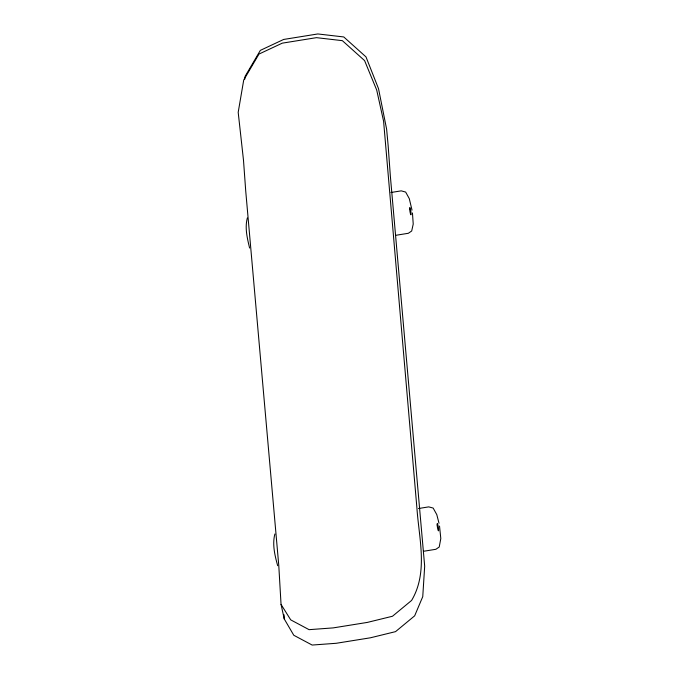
<?xml version="1.0" encoding="UTF-8"?>
<svg xmlns="http://www.w3.org/2000/svg" width="679" height="679" viewBox="0 0 679 679"><rect width="100%" height="100%" fill="white"/><g stroke="black" fill="none" stroke-linecap="round" stroke-linejoin="round"><path stroke-width="1.02" d="M244.652 79.477L245.119 76.328L260.354 50.365L283.652 39.45L317.848 33.95L343.761 36.955L365.989 56.892L378.517 88.669L386.623 129.171L388.133 145.45L390.357 176.15L424.681 566.218L422.754 596.654L414.665 615.828L395.543 631.64L370.428 637.793L336.232 643.285L312.145 645.05L293.786 635.264L284.238 618.925L281.047 604.412L278.772 565.361L245.722 190.969L243.498 160.269L238.193 112.332L243.719 80.037L258.962 54.074L282.252 43.159L316.448 37.659L342.36 40.664L364.589 60.601L376.709 90.061L383.593 121.227L416.982 508.843C419.113 539.118 428.194 572.507 411.601 600.44L392.479 616.252L367.364 622.405L333.177 627.897L309.081 629.662L290.731 619.876L281.047 604.412M247.36 217.934C244.644 227.889 247.283 238.27 249.6 248.022M274.876 533.983C272.135 544.49 274.868 555.507 277.677 565.7M390.96 192.505L401.238 190.85L405.66 192.072L409.284 198.624L412.017 210.125M396.01 235.265L408.342 233.287L411.695 230.996L413.222 224.062L412.459 212.951M418.468 508.529L428.738 506.874L433.16 508.07L436.784 514.606L439.016 523.28M423.543 551.272L435.876 549.294L439.228 547.002L440.807 538.523L439.525 526.064M284.077 614.792L284.238 618.925M437.166 524.986A3.718 0.458 80.9 0 0 438.405 530.834A3.718 0.458 80.9 0 0 438.082 525.741A3.718 0.458 80.9 0 0 437.166 524.986M409.649 208.954A3.718 0.458 80.9 0 0 410.888 214.81A3.718 0.458 80.9 0 0 410.566 209.743A3.718 0.458 80.9 0 0 409.649 208.954"/></g></svg>
